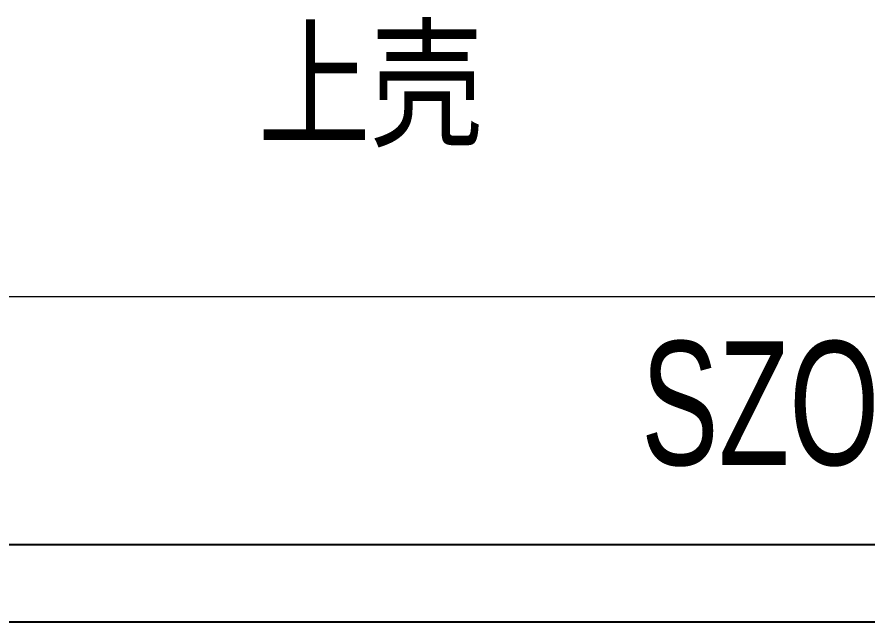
# Model space of a CAD drawing. Header units: inches. Extents: x 2021 to 3023, y 1089 to 1338.
# Drawn here: x 2610.7 to 2675.9, y 1088.5 to 1134.9 of the extents above; entities that cross this region are included whole.
import ezdxf

# ---------------------------------------------------------------- set-up
doc = ezdxf.new("R2010")
doc.units = ezdxf.units.IN
doc.layers.add('文字', color=81, linetype='Continuous')
doc.layers.add('粗实线', color=7, linetype='Continuous', lineweight=30)
doc.layers.add('细实线', color=3, linetype='Continuous', lineweight=9)
doc.styles.add('宋体', font='', dxfattribs={"width": 0.8, "height": 3.5})
doc.styles.add('长仿宋', font='', dxfattribs={"width": 0.7, "height": 4})
doc.styles.get('宋体').set_extended_font_data('SimSun')
doc.styles.get('长仿宋').set_extended_font_data('SimSun')

msp = doc.modelspace()

# ---------------------------------------------------------------- linework, layer by layer
for p, q in [((2411.154, 1094.444), (2748.512, 1094.444)), ((2402.035, 1088.511), (2754.445, 1088.511))]:
    msp.add_line(p, q)
at = {"layer": '细实线', "color": 7}
msp.add_line((2748.512, 1113.429), (2534.93, 1113.429), dxfattribs=at)

# ---------------------------------------------------------------- texts
at = {"layer": '文字', "color": 0, "insert": (2629.167, 1133.712), "char_height": 7.9104, "width": 101.13193, "attachment_point": 1, "style": '宋体'}
msp.add_mtext('上壳', dxfattribs=at)
at = {"layer": '粗实线', "insert": (2658.564, 1110.03), "char_height": 9.49251, "width": 106.4491, "attachment_point": 1, "style": '长仿宋'}
msp.add_mtext('{\\fSTXinwei|b0|i0|c134|p2;SZOMK}', dxfattribs=at)

doc.saveas('drawing.dxf')
